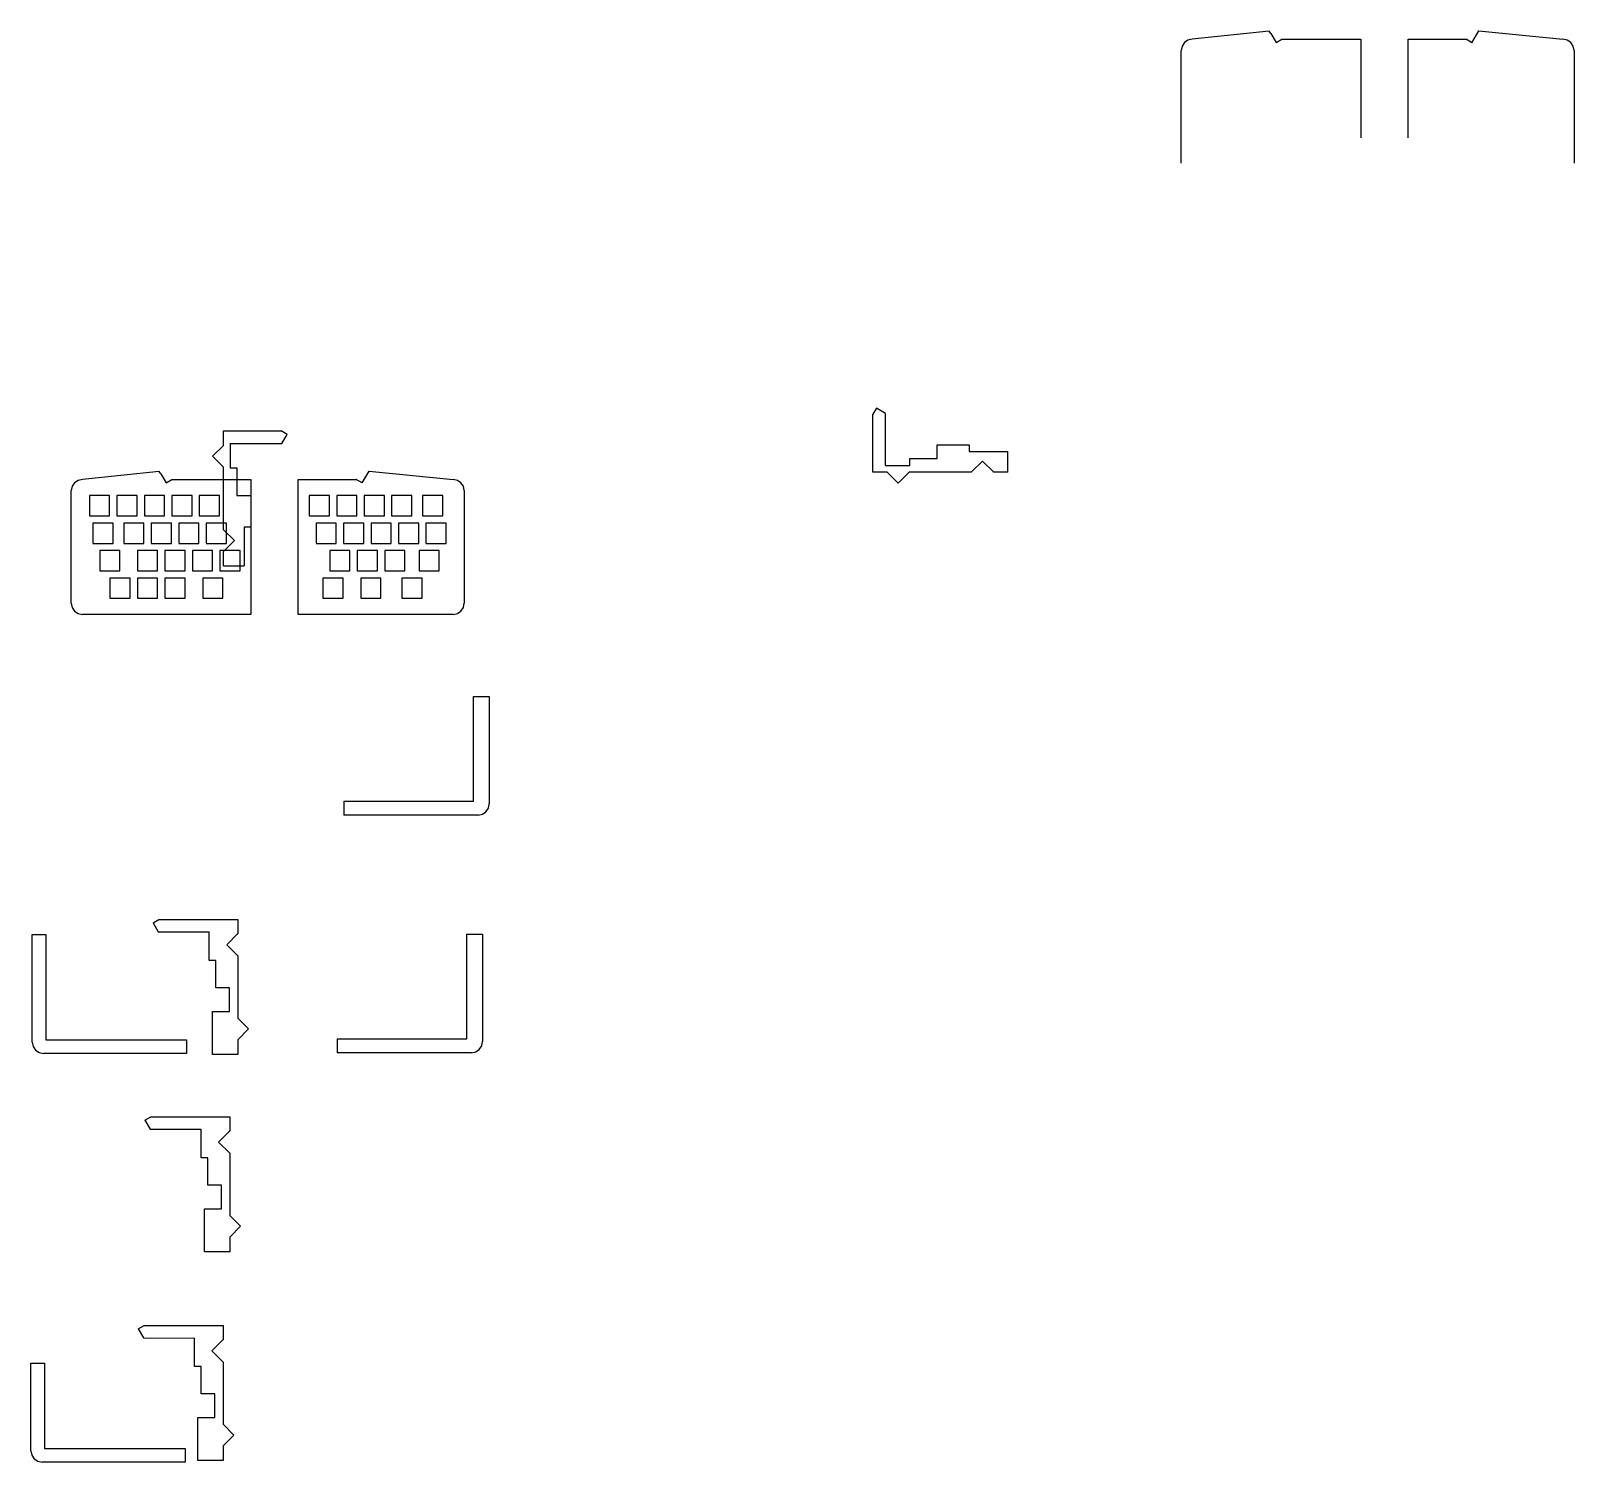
# Model space of a CAD drawing. Extents: x -68 to 336, y -1095 to 135.
# Drawn here: x -68.1 to 233.8, y -144.7 to 135.2 of the extents above.
import ezdxf

# ---------------------------------------------------------------- set-up
doc = ezdxf.new("R2010")
doc.units = 0

msp = doc.modelspace()

# ---------------------------------------------------------------- linework, layer by layer
at = {"layer": 'Layer 1'}
for p, q in [((157.567582, 132.951198), (157.09948, 132.256942)), ((158.261838, 133.4193), (157.567582, 132.951198)), ((159.112, 133.591), (158.261838, 133.4193)), ((174.16, 135.183), (159.112, 133.59161)), ((174.446, 134.692), (174.160696, 135.183038)), ((174.446, 134.692), (175.49833, 132.94218)), ((175.498, 132.942), (176.6385, 133.593611)), ((176.638, 133.594), (192.0752, 133.591742)), ((192.076, 133.591), (192.076, 130.769)), ((201.358, 130.777), (201.358, 133.591)), ((201.361, 133.591), (212.689, 133.591)), ((213.838, 132.914), (212.68962, 133.591417)), ((213.838, 132.914), (215.20717, 135.22224)), ((215.207, 135.222), (231.6378, 133.59118)), ((232.474115, 133.425109), (231.63806, 133.59122)), ((233.182944, 132.951673), (232.474115, 133.425109)), ((233.656614, 132.243), (233.182944, 132.951673)), ((156.927, 109.374), (156.927, 131.406)), ((157.09948, 132.256942), (156.92778, 131.40678)), ((192.076, 130.769), (192.076, 114.301)), ((201.361, 114.284), (201.358121, 130.7771)), ((233.823, 131.407), (233.656614, 132.243)), ((233.822, 131.406), (233.822, 109.374)), ((97.3036, 61.4012), (96.626183, 60.25282)), ((99.0534, 60.3625), (97.30358, 61.40121)), ((96.6261, 48.9238), (96.6261, 60.2528)), ((99.0677, 50.2478), (99.053363, 60.3625)), ((-30.4741, 54.1555), (-30.4741, 56.9698)), ((-30.4712, 56.9698), (-19.1429, 56.9698)), ((-29.1479, 54.5282), (-19.0325, 54.542537)), ((-29.1479, 54.5282), (-29.1479, 49.7447)), ((-17.9945, 56.2924), (-19.14288, 56.969817)), ((-19.0325, 54.5426), (-17.99451, 56.29242)), ((-30.4741, 54.1555), (-32.60743, 52.02217)), ((-32.6074, 52.0221), (-30.47407, 49.88877)), ((103.851, 51.5797), (109.216, 51.5797)), ((103.851, 50.2478), (103.851, 51.5797)), ((109.216, 51.5797), (109.216, 54.2779)), ((109.216, 54.2779), (115.428, 54.2779)), ((115.428, 54.2779), (115.428, 52.9625)), ((115.428, 52.9625), (123.028, 52.9625)), ((123.028, 48.9238), (123.028, 52.9625)), ((-43.0032, 49.0712), (-58.0512, 47.47981)), ((-42.7179, 48.5801), (-43.003204, 49.071138)), ((-42.7179, 48.5801), (-41.66557, 46.83028)), ((-30.4712, 37.6623), (-30.4712, 49.8888)), ((-29.1479, 49.7447), (-27.8153, 49.7447)), ((-27.8153, 49.7447), (-27.8153, 44.3799)), ((-3.32591, 46.8024), (-1.95674, 49.11064)), ((-1.95674, 49.1106), (14.47406, 47.47978)), ((99.4398, 48.9216), (96.6261, 48.9216)), ((99.0677, 50.2478), (103.851, 50.2478)), ((99.4398, 48.9216), (101.57384, 46.78756)), ((101.574, 46.7876), (103.70733, 48.92164)), ((115.933, 48.9238), (103.707, 48.9238)), ((118.066, 51.0858), (115.93267, 48.95247)), ((115.933, 48.9238), (115.933, 48.9525)), ((120.2, 48.9525), (118.06596, 51.08583)), ((120.2, 48.9238), (120.2, 48.9525)), ((123.028, 48.9238), (120.2, 48.9238)), ((-60.064463, 46.14564), (-60.23612, 45.29543)), ((-60.2354, 23.2619), (-60.2354, 45.2948)), ((-59.596371, 46.839945), (-60.064463, 46.14564)), ((-58.902099, 47.308085), (-59.596371, 46.839945)), ((-58.0519, 47.4798), (-58.902099, 47.308085)), ((-41.6656, 46.8303), (-40.5251, 47.481911)), ((-40.5251, 47.4819), (-25.0879, 47.479642)), ((-25.0879, 47.4798), (-25.0879, 44.6576)), ((-15.8054, 44.6655), (-15.8054, 47.4798)), ((-15.8026, 47.4798), (-4.4743, 47.4798)), ((-3.32591, 46.8024), (-4.47429, 47.479817)), ((15.323994, 47.308161), (14.47373, 47.47984)), ((16.018323, 46.840013), (15.323994, 47.308161)), ((16.486448, 46.145669), (16.018323, 46.840013)), ((16.6581, 45.2954), (16.486448, 46.145669)), ((16.6583, 45.2948), (16.6583, 23.2619)), ((-56.6856, 44.3185), (-56.6856, 40.3701)), ((-52.7372, 44.3185), (-56.6856, 44.3185)), ((-52.7372, 40.3673), (-52.7372, 44.3185)), ((-51.3064, 44.3185), (-51.3064, 40.3701)), ((-47.358, 44.3185), (-51.3064, 44.3185)), ((-47.358, 40.3673), (-47.358, 44.3185)), ((-45.933, 44.3185), (-45.933, 40.3701)), ((-41.9846, 44.3185), (-45.933, 44.3185)), ((-41.9846, 40.3673), (-41.9846, 44.3185)), ((-40.5538, 44.3185), (-40.5538, 40.3701)), ((-36.6054, 44.3185), (-40.5538, 44.3185)), ((-36.6054, 40.3673), (-36.6054, 44.3185)), ((-31.2291, 44.3185), (-35.1774, 44.3185)), ((-35.1774, 44.3185), (-35.1774, 40.3701)), ((-31.2291, 40.3673), (-31.2291, 44.3185)), ((-27.8153, 44.3799), (-25.1178, 44.3799)), ((-25.1178, 44.3799), (-25.1178, 38.1677)), ((-25.0879, 44.6576), (-25.0879, 28.1895)), ((-15.8026, 28.1723), (-15.8054, 44.6655)), ((-9.72661, 44.3185), (-13.675, 44.3185)), ((-13.675, 44.3185), (-13.675, 40.3701)), ((-9.72661, 40.3673), (-9.72661, 44.3185)), ((-4.34742, 44.3185), (-8.29579, 44.3185)), ((-8.29579, 44.3185), (-8.29579, 40.3701)), ((-4.34742, 40.3673), (-4.34742, 44.3185)), ((1.02605, 44.3185), (-2.92233, 44.3185)), ((-2.92233, 44.3185), (-2.92233, 40.3701)), ((1.02605, 40.3673), (1.02605, 44.3185)), ((2.454, 44.3185), (2.454, 40.3701)), ((6.40238, 44.3185), (2.454, 44.3185)), ((6.40238, 40.3673), (6.40238, 44.3185)), ((12.4504, 44.3185), (8.50201, 44.3185)), ((8.50201, 44.3185), (8.50201, 40.3701)), ((12.4504, 40.3673), (12.4504, 44.3185)), ((-56.6856, 40.3673), (-52.7372, 40.3673)), ((-51.3064, 40.3673), (-47.358, 40.3673)), ((-45.933, 40.3673), (-41.9846, 40.3673)), ((-40.5538, 40.3673), (-36.6054, 40.3673)), ((-35.1774, 40.3673), (-31.2291, 40.3673)), ((-13.675, 40.3673), (-9.72661, 40.3673)), ((-8.29579, 40.3673), (-4.34742, 40.3673)), ((-2.92233, 40.3673), (1.02605, 40.3673)), ((2.454, 40.3673), (6.40238, 40.3673)), ((8.50201, 40.3673), (12.4504, 40.3673)), ((-52.0627, 38.9422), (-56.0111, 38.9422)), ((-56.0111, 38.9422), (-56.0111, 34.9938)), ((-52.0627, 34.9909), (-52.0627, 38.9422)), ((-46.0147, 38.9422), (-49.9631, 38.9422)), ((-49.9631, 38.9422), (-49.9631, 34.9938)), ((-46.0147, 34.9909), (-46.0147, 38.9422)), ((-40.6384, 38.9422), (-44.5867, 38.9422)), ((-44.5867, 38.9422), (-44.5867, 34.9938)), ((-40.6384, 34.9909), (-40.6384, 38.9422)), ((-35.262, 38.9422), (-39.2104, 38.9422)), ((-39.2104, 38.9422), (-39.2104, 34.9938)), ((-35.262, 34.9909), (-35.262, 38.9422)), ((-33.8341, 38.9422), (-33.8341, 34.9938)), ((-29.8857, 38.9422), (-33.8341, 38.9422)), ((-30.4712, 37.6623), (-30.4432, 37.6623)), ((-28.3092, 35.529), (-30.44324, 37.66233)), ((-29.8857, 34.9909), (-29.8857, 38.9422)), ((-26.4325, 38.1677), (-26.4325, 30.5677)), ((-25.1178, 38.1677), (-26.4325, 38.1677)), ((-12.3288, 38.9422), (-12.3288, 34.9938)), ((-8.38038, 38.9422), (-12.3288, 38.9422)), ((-8.38038, 34.9909), (-8.38038, 38.9422)), ((-6.95243, 38.9422), (-6.95243, 34.9938)), ((-3.00405, 38.9422), (-6.95243, 38.9422)), ((-3.00405, 34.9909), (-3.00405, 38.9422)), ((-1.5761, 38.9422), (-1.5761, 34.9938)), ((2.37228, 38.9422), (-1.5761, 38.9422)), ((2.37228, 34.9909), (2.37228, 38.9422)), ((7.74861, 38.9422), (3.80023, 38.9422)), ((3.80023, 38.9422), (3.80023, 34.9938)), ((7.74861, 34.9909), (7.74861, 38.9422)), ((13.1221, 38.9422), (9.17369, 38.9422)), ((9.17369, 38.9422), (9.17369, 34.9938)), ((13.1221, 34.9909), (13.1221, 38.9422)), ((-56.0111, 34.9909), (-52.0627, 34.9909)), ((-54.6677, 33.5658), (-54.6677, 29.6175)), ((-50.7193, 33.5658), (-54.6677, 33.5658)), ((-50.7193, 29.6146), (-50.7193, 33.5658)), ((-49.9631, 34.9909), (-46.0147, 34.9909)), ((-43.328, 33.5658), (-47.2763, 33.5658)), ((-47.2763, 33.5658), (-47.2763, 29.6175)), ((-44.5867, 34.9909), (-40.6384, 34.9909)), ((-43.328, 29.6146), (-43.328, 33.5658)), ((-37.9516, 33.5658), (-41.9, 33.5658)), ((-41.9, 33.5658), (-41.9, 29.6175)), ((-39.2104, 34.9909), (-35.262, 34.9909)), ((-37.9516, 29.6146), (-37.9516, 33.5658)), ((-32.5753, 33.5658), (-36.5237, 33.5658)), ((-36.5237, 33.5658), (-36.5237, 29.6175)), ((-33.8341, 34.9909), (-29.8857, 34.9909)), ((-32.5753, 29.6146), (-32.5753, 33.5658)), ((-31.1473, 33.5658), (-31.1473, 29.6175)), ((-27.199, 33.5658), (-31.1473, 33.5658)), ((-30.4712, 33.3957), (-30.4432, 33.3957)), ((-30.4712, 30.5677), (-30.4712, 33.3957)), ((-30.4432, 33.3957), (-28.30916, 35.52903)), ((-27.199, 29.6146), (-27.199, 33.5658)), ((-12.3288, 34.9909), (-8.38038, 34.9909)), ((-5.69365, 33.5658), (-9.64202, 33.5658)), ((-9.64202, 33.5658), (-9.64202, 29.6175)), ((-6.95243, 34.9909), (-3.00405, 34.9909)), ((-5.69365, 29.6146), (-5.69365, 33.5658)), ((-0.317319, 33.5658), (-4.2657, 33.5658)), ((-4.2657, 33.5658), (-4.2657, 29.6175)), ((-1.5761, 34.9909), (2.37228, 34.9909)), ((-0.317319, 29.6146), (-0.317319, 33.5658)), ((1.11063, 33.5658), (1.11063, 29.6175)), ((5.05901, 33.5658), (1.11063, 33.5658)), ((3.80023, 34.9909), (7.74861, 34.9909)), ((5.05901, 29.6146), (5.05901, 33.5658)), ((11.7816, 33.5658), (7.8332, 33.5658)), ((7.8332, 33.5658), (7.8332, 29.6175)), ((9.17369, 34.9909), (13.1221, 34.9909)), ((11.7816, 29.6146), (11.7816, 33.5658)), ((-30.4712, 30.5677), (-26.4325, 30.5677)), ((-54.6677, 29.6146), (-50.7193, 29.6146)), ((-52.6527, 28.1895), (-52.6527, 24.2411)), ((-48.7043, 28.1895), (-52.6527, 28.1895)), ((-48.7043, 24.2383), (-48.7043, 28.1895)), ((-47.2763, 29.6146), (-43.328, 29.6146)), ((-47.2763, 28.1895), (-47.2763, 24.2411)), ((-43.328, 28.1895), (-47.2763, 28.1895)), ((-43.328, 24.2383), (-43.328, 28.1895)), ((-41.9, 29.6146), (-37.9516, 29.6146)), ((-41.9, 28.1895), (-41.9, 24.2411)), ((-37.9516, 28.1895), (-41.9, 28.1895)), ((-37.9516, 24.2383), (-37.9516, 28.1895)), ((-36.5237, 29.6146), (-32.5753, 29.6146)), ((-34.5058, 28.1895), (-34.5058, 24.2411)), ((-30.5574, 28.1895), (-34.5058, 28.1895)), ((-31.1473, 29.6146), (-27.199, 29.6146)), ((-30.5574, 24.2383), (-30.5574, 28.1895)), ((-25.0879, 28.1895), (-25.0879, 21.0777)), ((-15.8026, 21.0777), (-15.8026, 28.1723)), ((-10.9854, 28.1895), (-10.9854, 24.2411)), ((-7.03701, 28.1895), (-10.9854, 28.1895)), ((-9.64202, 29.6146), (-5.69365, 29.6146)), ((-7.03701, 24.2383), (-7.03701, 28.1895)), ((-4.2657, 29.6146), (-0.317319, 29.6146)), ((0.354364, 28.1895), (-3.59401, 28.1895)), ((-3.59401, 28.1895), (-3.59401, 24.2411)), ((0.354364, 24.2383), (0.354364, 28.1895)), ((1.11063, 29.6146), (5.05901, 29.6146)), ((8.42029, 28.1895), (4.47191, 28.1895)), ((4.47191, 28.1895), (4.47191, 24.2411)), ((7.8332, 29.6146), (11.7816, 29.6146)), ((8.42029, 24.2383), (8.42029, 28.1895)), ((-52.6527, 24.2383), (-48.7043, 24.2383)), ((-47.2763, 24.2383), (-43.328, 24.2383)), ((-41.9, 24.2383), (-37.9516, 24.2383)), ((-34.5058, 24.2383), (-30.5574, 24.2383)), ((-10.9854, 24.2383), (-7.03701, 24.2383)), ((-3.59401, 24.2383), (0.354364, 24.2383)), ((4.47191, 24.2383), (8.42029, 24.2383)), ((-60.2361, 23.2624), (-60.064463, 22.412167)), ((-60.064463, 22.412167), (-59.596376, 21.71784)), ((-59.596376, 21.71784), (-58.902095, 21.249682)), ((-58.902095, 21.249682), (-58.05188, 21.07796)), ((14.4738, 21.0779), (15.324064, 21.249579)), ((15.324064, 21.249579), (16.018393, 21.717727)), ((16.018393, 21.717727), (16.486518, 22.412071)), ((16.486518, 22.412071), (16.65817, 23.26234)), ((-25.0879, 21.0777), (-58.0512, 21.0777)), ((14.474, 21.0777), (-15.8026, 21.0777)), ((18.4984, -15.4132), (18.4984, 5.03044)), ((18.4984, 5.03044), (21.5522, 5.03044)), ((21.5522, 5.03044), (21.5522, -15.9717)), ((-6.86999, -15.4132), (18.4984, -15.4132)), ((-6.86999, -15.4132), (-6.86999, -18.1559)), ((19.3674, -18.1565), (20.217669, -17.984848)), ((20.217669, -17.984848), (20.912013, -17.516723)), ((20.912013, -17.516723), (21.380161, -16.822394)), ((21.380161, -16.822394), (21.55184, -15.97213)), ((19.3679, -18.1559), (-6.86999, -18.1559)), ((-44.234, -39.2125), (-43.0935, -38.560889)), ((-44.234, -39.2125), (-43.22325, -40.99959)), ((-43.0935, -38.5608), (-27.6563, -38.563679)), ((-27.6563, -38.5637), (-27.6563, -41.3859)), ((-67.8756, -41.5071), (-65.1888, -41.5071)), ((-67.8756, -62.5894), (-67.8756, -41.5071)), ((-65.1888, -41.5071), (-65.1888, -62.1149)), ((-43.2233, -40.9995), (-33.24412, -41.004524)), ((-33.2441, -46.5701), (-33.2441, -41.0046)), ((-27.6843, -41.3859), (-29.81763, -43.51923)), ((-27.6843, -41.3859), (-27.6563, -41.3859)), ((17.1945, -61.9034), (17.1945, -41.459)), ((17.1945, -41.459), (20.2482, -41.459)), ((20.2482, -41.459), (20.2482, -62.4618)), ((-29.8176, -43.5192), (-27.68427, -45.65324)), ((-31.9287, -46.5701), (-33.2441, -46.5701)), ((-31.9287, -51.935), (-31.9287, -46.5701)), ((-27.6843, -45.6533), (-27.6563, -45.6533)), ((-27.6563, -45.6533), (-27.6563, -57.8533)), ((-29.2592, -51.935), (-31.9287, -51.935)), ((-29.2592, -56.5694), (-29.2592, -51.935)), ((-32.5918, -64.9658), (-32.5918, -56.5694)), ((-32.5918, -56.5694), (-29.2592, -56.5694)), ((-25.5223, -59.9873), (-27.65634, -57.85326)), ((-27.6563, -62.1206), (-25.52226, -59.98727)), ((-67.8756, -62.5896), (-67.703943, -63.43981)), ((-65.1888, -62.1149), (-37.6635, -62.1149)), ((-37.6635, -62.1149), (-37.6635, -64.7737)), ((-27.6563, -62.1206), (-27.6563, -64.9658)), ((-8.17393, -61.9034), (17.1945, -61.9034)), ((-8.17393, -61.9034), (-8.17393, -64.6468)), ((19.608238, -64.007198), (20.081765, -63.298512)), ((20.081765, -63.298512), (20.24804, -62.46256)), ((-67.703943, -63.43981), (-67.235851, -64.134115)), ((-67.235851, -64.134115), (-66.541579, -64.602255)), ((-66.541579, -64.602255), (-65.69138, -64.77397)), ((-37.6635, -64.7737), (-65.6913, -64.7737)), ((-27.6563, -64.9658), (-32.5918, -64.9658)), ((18.064, -64.6468), (-8.17393, -64.6468)), ((18.0636, -64.647), (18.899552, -64.480725)), ((18.899552, -64.480725), (19.608238, -64.007198)), ((-45.8082, -77.8095), (-44.66842, -77.157889)), ((-45.8082, -77.8095), (-44.79817, -79.59587)), ((-44.6684, -77.1579), (-29.2305, -77.160158)), ((-29.2305, -77.16), (-29.2305, -79.9822)), ((-44.7982, -79.5959), (-34.81902, -79.601629)), ((-34.819, -85.1672), (-34.819, -79.6016)), ((-29.2592, -79.9822), (-31.39253, -82.11624)), ((-29.2592, -79.9822), (-29.2305, -79.9822)), ((-31.3925, -82.1163), (-29.25917, -84.24963)), ((-29.2592, -84.2496), (-29.2305, -84.2496)), ((-29.2305, -84.2496), (-29.2305, -96.4503)), ((-33.5036, -85.1672), (-34.819, -85.1672)), ((-33.5036, -90.532), (-33.5036, -85.1672)), ((-30.8341, -90.532), (-33.5036, -90.532)), ((-30.8341, -95.1664), (-30.8341, -90.532)), ((-34.1667, -103.562), (-34.1667, -95.1664)), ((-34.1667, -95.1664), (-30.8341, -95.1664)), ((-27.0972, -98.5836), (-29.23053, -96.45027)), ((-29.2305, -100.718), (-27.09717, -98.58396)), ((-29.2305, -100.718), (-29.2305, -103.562)), ((-29.2305, -103.562), (-34.1667, -103.562)), ((-47.1122, -118.644), (-45.97242, -117.991672)), ((-47.1122, -118.644), (-46.10217, -120.43037)), ((-46.1021, -120.431), (-36.12292, -120.436729)), ((-45.9724, -117.992), (-30.5345, -117.994879)), ((-36.123, -126.001), (-36.123, -120.437)), ((-30.5344, -117.995), (-30.5344, -120.817)), ((-30.5631, -120.817), (-32.69643, -122.95033)), ((-32.6964, -122.951), (-30.56307, -125.08504)), ((-30.5631, -120.817), (-30.5344, -120.817)), ((-68.1351, -142.525), (-68.1351, -125.333)), ((-68.1351, -125.333), (-65.4483, -125.333)), ((-68.1351, -142.525), (-68.1351, -125.333)), ((-68.1351, -125.333), (-65.4483, -125.333)), ((-65.4483, -125.333), (-65.4483, -142.052)), ((-65.4483, -125.333), (-65.4483, -142.052)), ((-34.8075, -126.001), (-36.123, -126.001)), ((-34.8075, -131.367), (-34.8075, -126.001)), ((-30.5631, -125.085), (-30.5344, -125.085)), ((-30.5344, -125.085), (-30.5344, -137.285)), ((-32.138, -131.367), (-34.8075, -131.367)), ((-32.138, -136.001), (-32.138, -131.367)), ((-35.4706, -144.397), (-35.4706, -136.001)), ((-35.4706, -136.001), (-32.138, -136.001)), ((-28.4011, -139.419), (-30.53443, -137.28496)), ((-30.5344, -141.552), (-28.40107, -139.41867)), ((-30.5344, -141.552), (-30.5344, -144.397)), ((-68.1358, -142.526), (-67.969414, -143.362)), ((-68.1358, -142.526), (-67.969414, -143.362)), ((-67.969414, -143.362), (-67.495744, -144.070673)), ((-67.969414, -143.362), (-67.495744, -144.070673)), ((-67.495744, -144.070673), (-66.786915, -144.544109)), ((-67.495744, -144.070673), (-66.786915, -144.544109)), ((-66.786915, -144.544109), (-65.95086, -144.71022)), ((-66.786915, -144.544109), (-65.95086, -144.71022)), ((-37.9229, -144.71), (-65.9508, -144.71)), ((-37.9229, -144.71), (-65.9508, -144.71)), ((-65.4483, -142.052), (-37.9229, -142.052)), ((-65.4483, -142.052), (-37.9229, -142.052)), ((-37.9229, -142.052), (-37.9229, -144.71)), ((-37.9229, -142.052), (-37.9229, -144.71)), ((-30.5344, -144.397), (-35.4706, -144.397))]:
    msp.add_line(p, q, dxfattribs=at)

doc.saveas('drawing.dxf')
